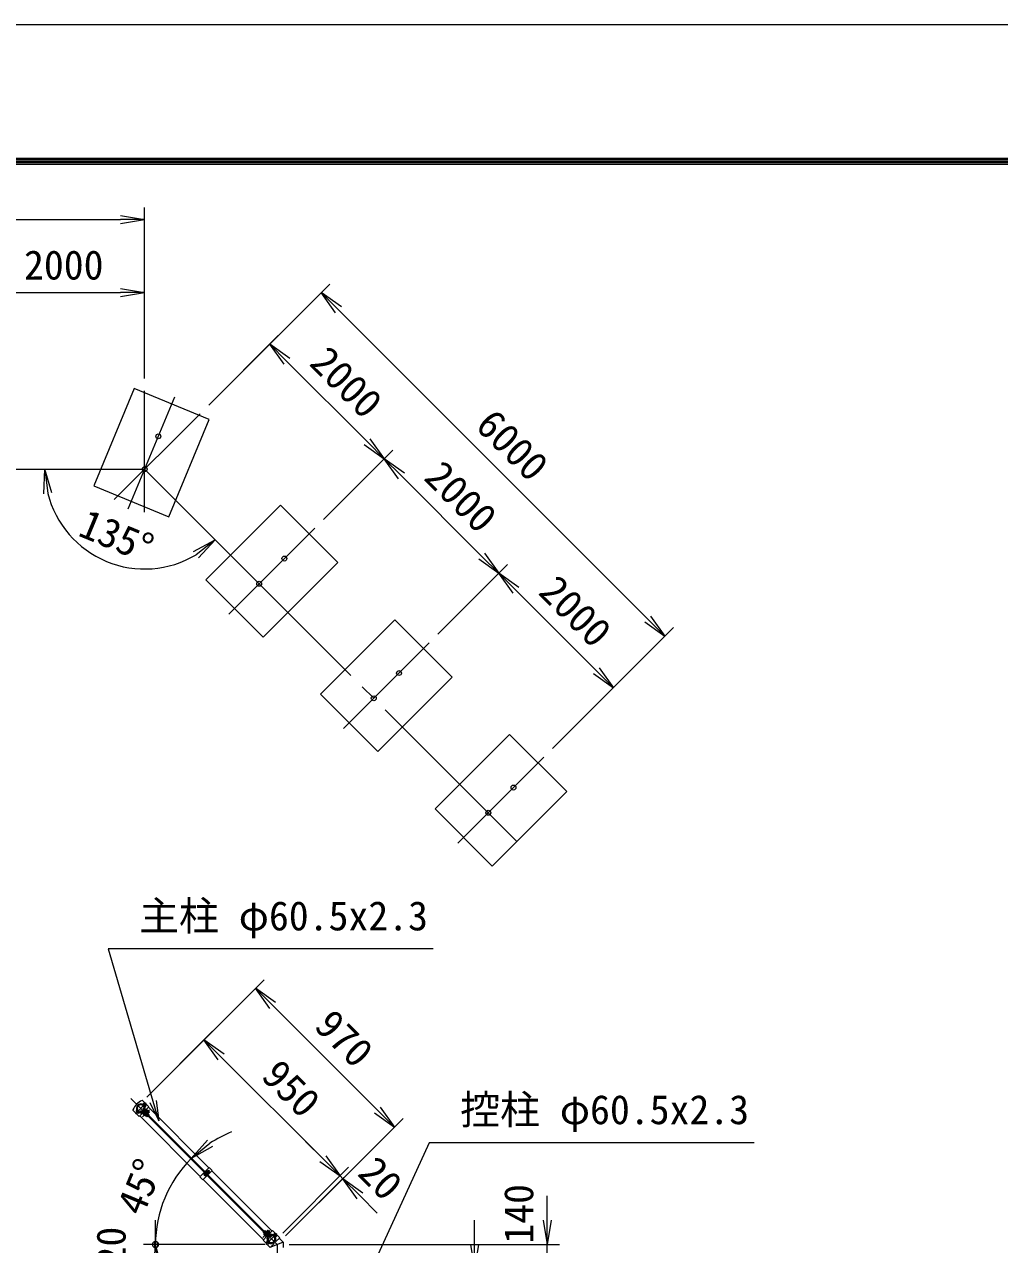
# Model space of a CAD drawing. Units: millimetres, scale not verified, with parts at other scales. Extents: x -30601 to 30601, y -19271 to 19271.
# Drawn here: x -23498 to -18682, y -7478 to -1451 of the extents above; entities that cross this region are included whole.
import ezdxf
from ezdxf.enums import TextEntityAlignment as Align

# ---------------------------------------------------------------- set-up
doc = ezdxf.new("R2010")
doc.units = ezdxf.units.MM
doc.header["$LTSCALE"] = 80
doc.linetypes.add('LONG_CHAIN', pattern=[21, 18, -1, 1, -1])
for name, color, linetype, lineweight in [('0-0_D-TTL', 2, 'Continuous', 9), ('0-3_D-STR1', 1, 'Continuous', 9), ('0-4_D-STR4', 7, 'Continuous', 9), ('0-6_D-BMK', 2, 'LONG_CHAIN', 9), ('0-7_D-STR3', 3, 'Continuous', 9), ('0-9_D-STR-DIM', 7, 'Continuous', 9), ('0-A_0', 7, 'Continuous', 9), ('0-D_D-STR-TXT', 7, 'Continuous', 9)]:
    doc.layers.add(name, color=color, linetype=linetype, lineweight=lineweight)
doc.styles.add('ＭＳ ゴシック', font='')
doc.styles.get('ＭＳ ゴシック').set_extended_font_data('MS Gothic')

# ---------------------------------------------------------------- blocks, each defined once
blk = doc.blocks.new('_Open')
at = {"layer": '0-A_0'}
blk.add_line((-80, 13.33), (0, 0), dxfattribs=at)
blk.add_lwpolyline([(-80, -13.33), (0, 0), (-80, 0)], dxfattribs=at)
blk = doc.blocks.new('_DotSmall')
at = {"layer": '0-A_0'}
for p, q in [((5.97, 8), (-5.97, 8)), ((9.78, -1.98), (-9.78, -1.98))]:
    blk.add_line(p, q, dxfattribs=at)
for points in [[(10, 0), (9.92, 1.25), (9.69, 2.49), (9.3, 3.68), (8.76, 4.82), (8.09, 5.88), (7.29, 6.85), (6.37, 7.71), (5.36, 8.44), (4.26, 9.05), (3.09, 9.51), (1.87, 9.82), (0.63, 9.98), (-0.63, 9.98), (-1.87, 9.82), (-3.09, 9.51), (-4.26, 9.05), (-5.36, 8.44), (-6.37, 7.71), (-7.29, 6.85), (-8.09, 5.88), (-8.76, 4.82), (-9.3, 3.68), (-9.69, 2.49), (-9.92, 1.25), (-10, 0), (0, 0)], [(-10, 0), (-9.92, -1.25), (-9.69, -2.49), (-9.3, -3.68), (-8.76, -4.82), (-8.09, -5.88), (-7.29, -6.85), (-6.37, -7.71), (-5.36, -8.44), (-4.26, -9.05), (-3.09, -9.51), (-1.87, -9.82), (-0.63, -9.98), (0.63, -9.98), (1.87, -9.82), (3.09, -9.51), (4.26, -9.05), (5.36, -8.44), (6.37, -7.71), (7.29, -6.85), (8.09, -5.88), (8.76, -4.82), (9.3, -3.68), (9.69, -2.49), (9.92, -1.25), (10, 0), (0, 0)]]:
    blk.add_lwpolyline(points, close=True, dxfattribs=at)

msp = doc.modelspace()

# ---------------------------------------------------------------- linework, layer by layer
at = {"layer": '0-0_D-TTL'}
msp.add_lwpolyline([(-30601.37, -1450.51), (-5401.37, -1450.51), (-5401.37, -19270.51), (-30601.37, -19270.51)], close=True, dxfattribs=at)
at = {"layer": '0-0_D-TTL', "color": 7}
for points in [[(-29791.37, -2110.51), (-6211.37, -2110.51), (-6211.37, -18610.51), (-29791.37, -18610.51)], [(-29783.87, -2118.01), (-6218.87, -2118.01), (-6218.87, -18603.01), (-29783.87, -18603.01)], [(-29776.37, -2125.51), (-6226.37, -2125.51), (-6226.37, -18595.51), (-29776.37, -18595.51)], [(-29768.87, -2133.01), (-6233.87, -2133.01), (-6233.87, -18588.01), (-29768.87, -18588.01)], [(-29761.37, -2140.51), (-6241.37, -2140.51), (-6241.37, -18580.51), (-29761.37, -18580.51)]]:
    msp.add_lwpolyline(points, close=True, dxfattribs=at)
at = {"layer": '0-3_D-STR1'}
for p, q in [((-22909.19, -6804.86), (-22910.74, -6805.27)), ((-22908.93, -6812.05), (-22910.74, -6805.27)), ((-22907.38, -6811.64), (-22909.19, -6804.86)), ((-22885.64, -6800.04), (-22586.57, -7099.11)), ((-22629.35, -7141.89), (-22928.42, -6842.82)), ((-22923.6, -6819.26), (-22923.18, -6817.71)), ((-22916.82, -6821.08), (-22923.6, -6819.26)), ((-22916.4, -6819.53), (-22923.18, -6817.71)), ((-22317.2, -7454.04), (-22614.5, -7156.74)), ((-22571.72, -7113.96), (-22274.42, -7411.26)), ((-22293.69, -7444.21), (-22291.87, -7450.99)), ((-22292.14, -7443.79), (-22290.32, -7450.57)), ((-22291.87, -7450.99), (-22290.32, -7450.57)), ((-22284.66, -7436.32), (-22277.89, -7438.13)), ((-22284.25, -7434.77), (-22277.47, -7436.58)), ((-22220.26, -7465.41), (-22280.76, -7490.47)), ((-22277.47, -7436.58), (-22277.89, -7438.13)), ((-22239.06, -7446.62), (-22220.26, -7465.41)), ((-22220.26, -7465.41), (-22220.26, -7491.99))]:
    msp.add_line(p, q, dxfattribs=at)
for centre in [(-22836.75, -3485.37), (-22904.1, -3647.97), (-22213.96, -4089.2), (-22338.41, -4213.65), (-21648.28, -4654.89), (-21772.73, -4779.34), (-21082.59, -5220.57), (-21207.04, -5345.03)]:
    msp.add_circle(centre, 12.1, dxfattribs=at)
for centre, radius, start, end in [((-22922.94, -6805.52), 19.05, 339.32478, 290.67522), ((-22922.94, -6805.52), 17.45, 339.32478, 290.67522), ((-22916.92, -6821.46), 0.401, 290.67522, 75), ((-22916.92, -6821.46), 2, 290.67522, 75), ((-22906.99, -6811.53), 2, 195, 339.32478), ((-22906.99, -6811.53), 0.401, 195, 339.32478), ((-22278.13, -7450.33), 19.05, 159.32478, 110.67522), ((-22294.07, -7444.31), 2, 15, 159.32478), ((-22278.13, -7450.33), 17.45, 159.32478, 110.67522), ((-22294.07, -7444.31), 0.401, 15, 159.32478), ((-22284.15, -7434.38), 2, 110.67522, 255), ((-22284.15, -7434.38), 0.401, 110.67522, 255)]:
    msp.add_arc(centre, radius, start, end, dxfattribs=at)
at = {"layer": '0-4_D-STR4'}
for points in [[(-23154.7, -3730.34), (-22785.15, -3883.41), (-22586.15, -3403), (-22955.7, -3249.92)], [(-22601.46, -4193.86), (-22318.62, -4476.7), (-21950.92, -4109), (-22233.76, -3826.16)], [(-22035.77, -4759.54), (-21752.93, -5042.38), (-21385.23, -4674.69), (-21668.08, -4391.85)], [(-21470.09, -5325.23), (-21187.24, -5608.07), (-20819.55, -5240.37), (-21102.39, -4957.53)]]:
    msp.add_lwpolyline(points, close=True, dxfattribs=at)
at = {"layer": '0-6_D-BMK'}
for p, q in [((-22985.23, -3843.83), (-22755.62, -3289.5)), ((-22904.1, -3859.97), (-22904.1, -3259.97)), ((-23054.01, -3797.88), (-22629.74, -3373.61)), ((-22488.32, -4363.56), (-22064.06, -3939.3)), ((-21922.64, -4929.25), (-21498.37, -4504.98)), ((-21356.95, -5494.93), (-20932.69, -5070.67)), ((-22972.47, -6755.98), (-22250.51, -7477.94)), ((-22949.79, -6832.36), (-22896.09, -6778.67)), ((-22915.47, -6847.55), (-22880.91, -6812.98)), ((-22610.82, -7138.21), (-22583.53, -7110.92)), ((-22320.16, -7442.86), (-22285.6, -7408.3)), ((-22304.97, -7477.17), (-22251.28, -7423.48)), ((-22250.51, -7477.94), (-22250.51, -16367.94))]:
    msp.add_line(p, q, dxfattribs=at)
msp.add_lwpolyline([(-28742.58, -5486.45), (-26904.1, -3647.97), (-22904.1, -3647.97), (-21065.62, -5486.45)], dxfattribs=at)
at = {"layer": '0-7_D-STR3'}
for p, q in [((-22913.29, -6767.58), (-22883.23, -6797.63)), ((-22909.22, -6780.34), (-22913.11, -6784.23)), ((-22913.11, -6784.23), (-22901.65, -6795.69)), ((-22910.21, -6787.13), (-22910.47, -6787.39)), ((-22906.36, -6783.21), (-22910.25, -6787.1)), ((-22907.19, -6780.96), (-22898.46, -6789.69)), ((-22905.61, -6782.54), (-22905.26, -6782.18)), ((-22905.61, -6782.54), (-22905.26, -6782.18)), ((-22905.26, -6782.18), (-22899.6, -6787.84)), ((-22905.14, -6783.01), (-22904.55, -6782.43)), ((-22904.55, -6792.79), (-22904.81, -6793.05)), ((-22900.63, -6788.94), (-22904.52, -6792.82)), ((-22902.43, -6816.83), (-22883.23, -6797.63)), ((-22897.77, -6791.8), (-22901.65, -6795.69)), ((-22900.44, -6787.71), (-22899.85, -6787.13)), ((-22899.96, -6788.19), (-22899.6, -6787.84)), ((-22899.96, -6788.19), (-22899.6, -6787.84)), ((-22946.48, -6819.87), (-22937.29, -6829.06)), ((-22944.15, -6815.42), (-22932.84, -6826.73)), ((-22941.06, -6817.99), (-22941.32, -6818.24)), ((-22935.41, -6823.64), (-22935.67, -6823.9)), ((-22890.98, -6846.67), (-22911.67, -6825.97)), ((-22901.54, -6842.9), (-22910.73, -6833.7)), ((-22910.39, -6821.25), (-22907.2, -6818.07)), ((-22293.86, -7437.78), (-22910.39, -6821.25)), ((-22889.35, -6845.04), (-22910.05, -6824.35)), ((-22290.68, -7434.59), (-22907.2, -6818.07)), ((-22903.72, -6828.27), (-22904.92, -6829.47)), ((-22883.41, -6839.1), (-22904.11, -6818.41)), ((-22903.72, -6828.27), (-22896.2, -6835.79)), ((-22902.79, -6829.21), (-22902.61, -6829.03)), ((-22881.78, -6837.48), (-22902.48, -6816.78)), ((-22899.43, -6825.85), (-22898.05, -6824.47)), ((-22892.25, -6812.87), (-22899.32, -6819.94)), ((-22896.2, -6835.79), (-22897.4, -6837)), ((-22897.13, -6834.86), (-22896.95, -6834.69)), ((-22889.39, -6815.73), (-22896.46, -6822.81)), ((-22893.77, -6831.5), (-22892.39, -6830.12)), ((-22890.98, -6846.67), (-22889.35, -6845.04)), ((-22883.66, -6821.46), (-22890.73, -6828.53)), ((-22890.22, -6813.48), (-22881.49, -6822.21)), ((-22888.64, -6815.06), (-22882.99, -6820.72)), ((-22888.16, -6815.54), (-22887.94, -6815.31)), ((-22880.79, -6824.33), (-22887.87, -6831.4)), ((-22883.47, -6820.24), (-22883.24, -6820.01)), ((-22883.41, -6839.1), (-22881.78, -6837.48)), ((-22606.37, -7118.91), (-22584.94, -7097.48)), ((-22595.97, -7111.91), (-22603.04, -7118.98)), ((-22593.95, -7112.52), (-22585.22, -7121.25)), ((-22592.37, -7114.1), (-22589.61, -7111.34)), ((-22591.89, -7114.58), (-22588.9, -7111.59)), ((-22591.52, -7133.76), (-22570.09, -7112.33)), ((-22589.61, -7111.34), (-22583.95, -7117)), ((-22584.94, -7097.48), (-22570.09, -7112.33)), ((-22609.55, -7122.09), (-22630.97, -7143.51)), ((-22630.97, -7143.51), (-22616.12, -7158.36)), ((-22594.7, -7136.94), (-22616.12, -7158.36)), ((-22611.74, -7129.94), (-22602.55, -7139.13)), ((-22611.17, -7123.71), (-22596.33, -7138.56)), ((-22609.41, -7125.48), (-22598.09, -7136.8)), ((-22604.74, -7117.28), (-22589.89, -7132.13)), ((-22603.04, -7118.98), (-22591.59, -7130.43)), ((-22593.11, -7114.77), (-22600.18, -7121.84)), ((-22587.38, -7120.5), (-22594.45, -7127.57)), ((-22584.52, -7123.36), (-22591.59, -7130.43)), ((-22587.19, -7119.28), (-22584.2, -7116.29)), ((-22586.71, -7119.76), (-22583.95, -7117)), ((-22311.93, -7410.59), (-22310.3, -7408.96)), ((-22311.93, -7410.59), (-22291.02, -7431.5)), ((-22310.3, -7408.96), (-22289.39, -7429.87)), ((-22296.94, -7408.18), (-22304.01, -7415.26)), ((-22294.07, -7411.05), (-22301.14, -7418.12)), ((-22294.91, -7408.8), (-22286.18, -7417.53)), ((-22293.33, -7410.38), (-22287.67, -7416.03)), ((-22292.85, -7410.85), (-22292.62, -7410.63)), ((-22291.21, -7428.05), (-22272.01, -7408.86)), ((-22272.01, -7408.86), (-22236.66, -7444.21)), ((-22319.6, -7456.44), (-22300.4, -7437.25)), ((-22319.6, -7456.44), (-22284.24, -7491.8)), ((-22319.49, -7418.15), (-22317.87, -7416.53)), ((-22319.49, -7418.15), (-22298.58, -7439.06)), ((-22317.87, -7416.53), (-22296.96, -7437.44)), ((-22315.46, -7428.97), (-22306.27, -7438.17)), ((-22308.4, -7423.59), (-22309.61, -7424.79)), ((-22308.4, -7423.59), (-22300.88, -7431.11)), ((-22307.47, -7424.52), (-22307.3, -7424.34)), ((-22304.11, -7421.16), (-22302.73, -7419.78)), ((-22300.88, -7431.11), (-22302.09, -7432.31)), ((-22301.82, -7430.18), (-22301.64, -7430)), ((-22301.67, -7464.68), (-22292.48, -7473.87)), ((-22301.11, -7418.15), (-22300.97, -7418.01)), ((-22299.34, -7460.23), (-22288.03, -7471.54)), ((-22298.46, -7426.82), (-22297.08, -7425.44)), ((-22296.25, -7462.8), (-22296.51, -7463.06)), ((-22295.45, -7423.81), (-22295.31, -7423.67)), ((-22288.34, -7416.78), (-22295.42, -7423.85)), ((-22293.86, -7437.78), (-22290.68, -7434.59)), ((-22285.48, -7419.64), (-22292.55, -7426.71)), ((-22290.6, -7468.45), (-22290.86, -7468.71)), ((-22288.15, -7415.55), (-22287.92, -7415.33)), ((-22284.24, -7491.8), (-22265.19, -7472.74)), ((-22269.77, -7468.16), (-22265.19, -7472.74)), ((-22269.77, -7468.16), (-22268.79, -7470.25)), ((-22264.41, -7425.15), (-22268.3, -7429.04)), ((-22268.3, -7429.04), (-22256.84, -7440.5)), ((-22265.4, -7431.94), (-22265.66, -7432.2)), ((-22261.55, -7428.02), (-22265.43, -7431.91)), ((-22262.38, -7425.77), (-22253.65, -7434.5)), ((-22260.8, -7427.35), (-22260.45, -7426.99)), ((-22260.8, -7427.35), (-22260.45, -7426.99)), ((-22260.45, -7426.99), (-22254.79, -7432.65)), ((-22260.32, -7427.83), (-22259.74, -7427.24)), ((-22260.29, -7458.69), (-22255.71, -7463.27)), ((-22260.29, -7458.69), (-22258.21, -7459.67)), ((-22259.74, -7437.6), (-22260, -7437.86)), ((-22255.82, -7433.75), (-22259.71, -7437.64)), ((-22252.95, -7436.61), (-22256.84, -7440.5)), ((-22255.71, -7463.27), (-22236.66, -7444.21)), ((-22255.62, -7432.52), (-22255.04, -7431.94)), ((-22255.15, -7433), (-22254.79, -7432.65)), ((-22255.15, -7433), (-22254.79, -7432.65))]:
    msp.add_line(p, q, dxfattribs=at)
msp.add_lwpolyline([(-22960.88, -6815.16), (-22930.82, -6845.22), (-22911.62, -6826.02)], dxfattribs=at)
for centre, radius, start, end in [((-22885.54, -6842.91), 82.25, 112.22973, 157.77027), ((-22922.94, -6805.52), 22, 335.1633, 294.8367), ((-22922.94, -6805.52), 19.7, 334.83718, 295.16282), ((-22915.62, -6769.91), 3.3, 45, 108.27329), ((-22908.88, -6782.86), 2.54, 352.21089, 97.78911), ((-22908.94, -6791.52), 8.7, 17.26063, 72.73937), ((-22907.74, -6790.31), 8.5, 16.92751, 73.07249), ((-22900.29, -6791.46), 2.55, 352.42505, 97.57495), ((-22958.55, -6812.83), 3.3, 161.72671, 225), ((-22913.09, -6827.39), 4.3, 45, 110.03562), ((-22913.09, -6827.39), 2, 45, 107.72039), ((-22901.07, -6815.37), 4.3, 159.96438, 225), ((-22901.07, -6815.37), 2, 162.27961, 225), ((-22891.9, -6815.39), 2.54, 352.21089, 97.78911), ((-22891.97, -6824.04), 8.7, 17.26063, 72.73937), ((-22891.12, -6823.19), 8.5, 16.92751, 73.07249), ((-22883.32, -6823.99), 2.55, 352.42505, 97.57495), ((-22595.63, -7114.43), 2.54, 352.21089, 97.78911), ((-22592.08, -7119.47), 8.5, 16.92751, 73.07249), ((-22595.69, -7123.08), 8.7, 17.26063, 72.73937), ((-22587.04, -7123.03), 2.55, 352.42505, 97.57495), ((-22296.59, -7410.7), 2.54, 352.21089, 97.78911), ((-22296.65, -7419.36), 8.7, 17.26063, 72.73937), ((-22295.8, -7418.51), 8.5, 16.92751, 73.07249), ((-22278.13, -7450.33), 22, 155.1633, 295.11694), ((-22300, -7440.48), 2, 342.27961, 45), ((-22278.13, -7450.33), 19.7, 154.83718, 295.11694), ((-22300, -7440.48), 4.3, 339.96438, 45), ((-22287.98, -7428.46), 4.3, 225, 290.03562), ((-22287.98, -7428.46), 2, 225, 287.72039), ((-22288.01, -7419.3), 2.55, 352.42505, 97.57495), ((-22278.13, -7450.33), 22, 334.88306, 114.8367), ((-22278.13, -7450.33), 19.7, 334.88306, 115.16282), ((-22264.06, -7427.67), 2.54, 352.21089, 97.78911), ((-22264.13, -7436.33), 8.7, 17.26063, 72.73937), ((-22262.92, -7435.12), 8.5, 16.92751, 73.07249), ((-22255.48, -7436.27), 2.55, 352.42505, 97.57495)]:
    msp.add_arc(centre, radius, start, end, dxfattribs=at)
for centre, start_param, end_param in [((-22943.09, -6816.48), 1.5707963, 3.1415927), ((-22933.9, -6825.67), 3.1415927, 4.712389), ((-22907.34, -6830.31), 1.5707963, 3.1415927), ((-22898.15, -6839.5), 3.1415927, 4.712389), ((-22608.35, -7126.54), 1.5707963, 3.1415927), ((-22599.15, -7135.74), 3.1415927, 4.712389), ((-22312.07, -7425.58), 1.5707963, 3.1415927), ((-22302.88, -7434.77), 3.1415927, 4.712389), ((-22298.28, -7461.29), 1.5707963, 3.1415927), ((-22289.09, -7470.48), 3.1415927, 4.712389)]:
    msp.add_ellipse(centre, major_axis=(3.39, 3.39), ratio=0.3125, start_param=start_param, end_param=end_param, dxfattribs=at)
at = {"layer": '0-9_D-STR-DIM'}
for p, q in [((-22904.1, -3199.97), (-22904.1, -2354.38)), ((-26784.1, -2414.38), (-23024.1, -2414.38)), ((-22904.1, -3199.97), (-22904.1, -2714.38)), ((-22587.32, -3331.19), (-21989.4, -2733.27)), ((-23584.1, -2774.38), (-23024.1, -2774.38)), ((-20419.62, -4387.9), (-21946.97, -2860.54)), ((-22587.32, -3331.19), (-22243.95, -2987.82)), ((-21805.55, -3511.08), (-22201.53, -3115.1)), ((-22021.63, -3896.87), (-21678.27, -3553.51)), ((-22021.63, -3896.87), (-21678.27, -3553.51)), ((-21239.86, -4076.77), (-21635.84, -3680.79)), ((-21455.95, -4462.56), (-21112.58, -4119.19)), ((-21455.95, -4462.56), (-21112.58, -4119.19)), ((-20674.18, -4642.45), (-21070.16, -4246.47)), ((-20890.26, -5028.24), (-20292.34, -4430.32)), ((-20890.26, -5028.24), (-20546.9, -4684.88)), ((-22893.98, -6749.62), (-22314.15, -6169.79)), ((-22271.73, -6297.07), (-21755.54, -6813.26)), ((-22893.98, -6749.62), (-22568.71, -6424.35)), ((-22526.29, -6551.63), (-22024.24, -7053.68)), ((-22208.09, -7435.51), (-21628.26, -6855.69)), ((-22024.24, -7053.68), (-22109.09, -6968.82)), ((-22423.17, -7305.28), (-22717.21, -7011.25)), ((-22222.23, -7421.37), (-21896.96, -7096.1)), ((-22222.23, -7421.37), (-21896.96, -7096.1)), ((-22208.09, -7435.51), (-21882.82, -7110.24)), ((-21939.39, -7138.53), (-21925.25, -7152.67)), ((-21840.39, -7237.52), (-21755.54, -7322.38)), ((-20915.93, -7357.94), (-20915.93, -7237.94)), ((-22850.51, -7477.94), (-22850.51, -7357.94)), ((-21275.51, -7477.94), (-21275.51, -7357.94)), ((-22392.32, -7477.94), (-22910.51, -7477.94)), ((-22310.51, -7477.94), (-22910.51, -7477.94)), ((-22850.51, -7497.94), (-22850.51, -7477.94)), ((-22190.51, -7477.94), (-20855.93, -7477.94)), ((-20915.93, -7617.94), (-20915.93, -7477.94))]:
    msp.add_line(p, q, dxfattribs=at)
for centre, radius, start, end in [((-22904.1, -3647.97), 492.79, 193.98703, 301.01297), ((-22250.51, -7477.94), 600, 112.04332, 123.52166), ((-22250.51, -7477.94), 600, 135, 180)]:
    msp.add_arc(centre, radius, start, end, dxfattribs=at)
at = {"layer": '0-D_D-STR-TXT'}
for points in [[(-21480.14, -6017.33), (-23084.18, -6017.33), (-22834.98, -6865.11)], [(-19894.4, -6974.72), (-21498.44, -6974.72), (-21796.98, -7625.64)]]:
    msp.add_lwpolyline(points, dxfattribs=at)

# ---------------------------------------------------------------- block references
at = {"layer": '0-9_D-STR-DIM', "xscale": 1.5, "yscale": 1.5}
for p in [(-22904.1, -2414.38), (-22904.1, -2774.38)]:
    msp.add_blockref('_Open', p, dxfattribs=at)
for name, p, rotation in [('_Open', (-22031.82, -2775.69), 135), ('_Open', (-22286.38, -3030.25), 135), ('_Open', (-21720.7, -3595.94), 315), ('_Open', (-21720.7, -3595.94), 135), ('_Open', (-23396.88, -3647.97), 96.99352), ('_Open', (-22555.65, -3996.42), 38.00648), ('_Open', (-21155.01, -4161.62), 315), ('_Open', (-21155.01, -4161.62), 135), ('_Open', (-20334.77, -4472.75), 315), ('_Open', (-20589.32, -4727.31), 315), ('_Open', (-22356.58, -6212.22), 135), ('_Open', (-22611.14, -6466.78), 135), ('_Open', (-21670.69, -6898.11), 315), ('_Open', (-22674.78, -7053.68), 219.26083), ('_Open', (-21939.39, -7138.53), 315), ('_Open', (-21939.39, -7138.53), 315), ('_Open', (-21925.25, -7152.67), 135), ('_Open', (-20915.93, -7477.94), 270), ('_DotSmall', (-22850.51, -7477.94), 270), ('_Open', (-22850.51, -7477.94), 95.73917), ('_Open', (-21275.51, -7597.94), 270)]:
    msp.add_blockref(name, p, dxfattribs=dict(at, rotation=rotation))
at = {"layer": '0-D_D-STR-TXT', "xscale": 1.25, "yscale": 1.25, "rotation": 286.38032}
msp.add_blockref('_Open', (-22834.42, -6867.03), dxfattribs=at)

# ---------------------------------------------------------------- texts
at = {"layer": '0-9_D-STR-DIM', "style": 'ＭＳ ゴシック'}
msp.add_text('2000', height=144.3, dxfattribs=at).set_placement((-23499.85, -2754.14), align=Align.BOTTOM_LEFT)
for s, rotation, p in [('2000', 315, (-22127.64, -3160.36)), ('6000', 315, (-21307.93, -3470.96)), ('2000', 315, (-21561.95, -3726.05)), ('135°', 337.5, (-23255.94, -4013.71)), ('2000', 315, (-20996.27, -4291.73)), ('970', 315, (-22103.53, -6436.64)), ('950', 315, (-22365.16, -6684.13)), ('45°', 67.5, (-22873.26, -7360.59)), ('20', 315, (-21889.39, -7162.43)), ('140', 90, (-20941.82, -7473.69)), ('20', 90, (-22954.76, -7586.19))]:
    msp.add_text(s, height=144.3, rotation=rotation, dxfattribs=at).set_placement(p, align=Align.BOTTOM_LEFT)
at = {"layer": '0-D_D-STR-TXT', "style": 'ＭＳ ゴシック'}
for s, p in [('主柱 φ60.5x2.3', (-22931.41, -5969.3)), ('控柱 φ60.5x2.3', (-21345.67, -6926.69))]:
    msp.add_text(s, height=144.3, dxfattribs=at).set_placement(p, align=Align.BOTTOM_LEFT)

doc.saveas('drawing.dxf')
